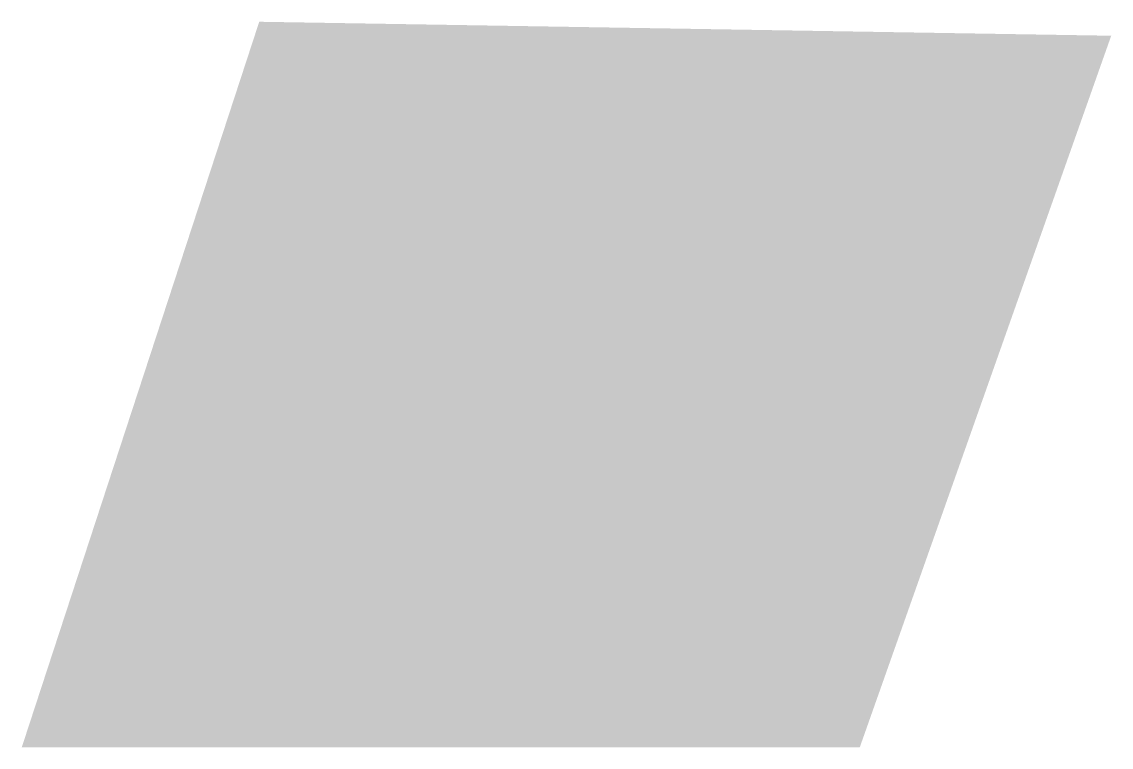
# Model space of a CAD drawing. Header units: inches. Extents: x 15.84 to 19.45, y 13.6 to 16.01.
import ezdxf

# ---------------------------------------------------------------- set-up
doc = ezdxf.new("R2010")
doc.units = ezdxf.units.IN
doc.header["$MEASUREMENT"] = 0

msp = doc.modelspace()

# ---------------------------------------------------------------- linework, layer by layer
msp.add_solid([(16.6241, 16.0075), (19.445, 15.9612), (15.8379, 13.6035), (18.6126, 13.6035)])

doc.saveas('drawing.dxf')
